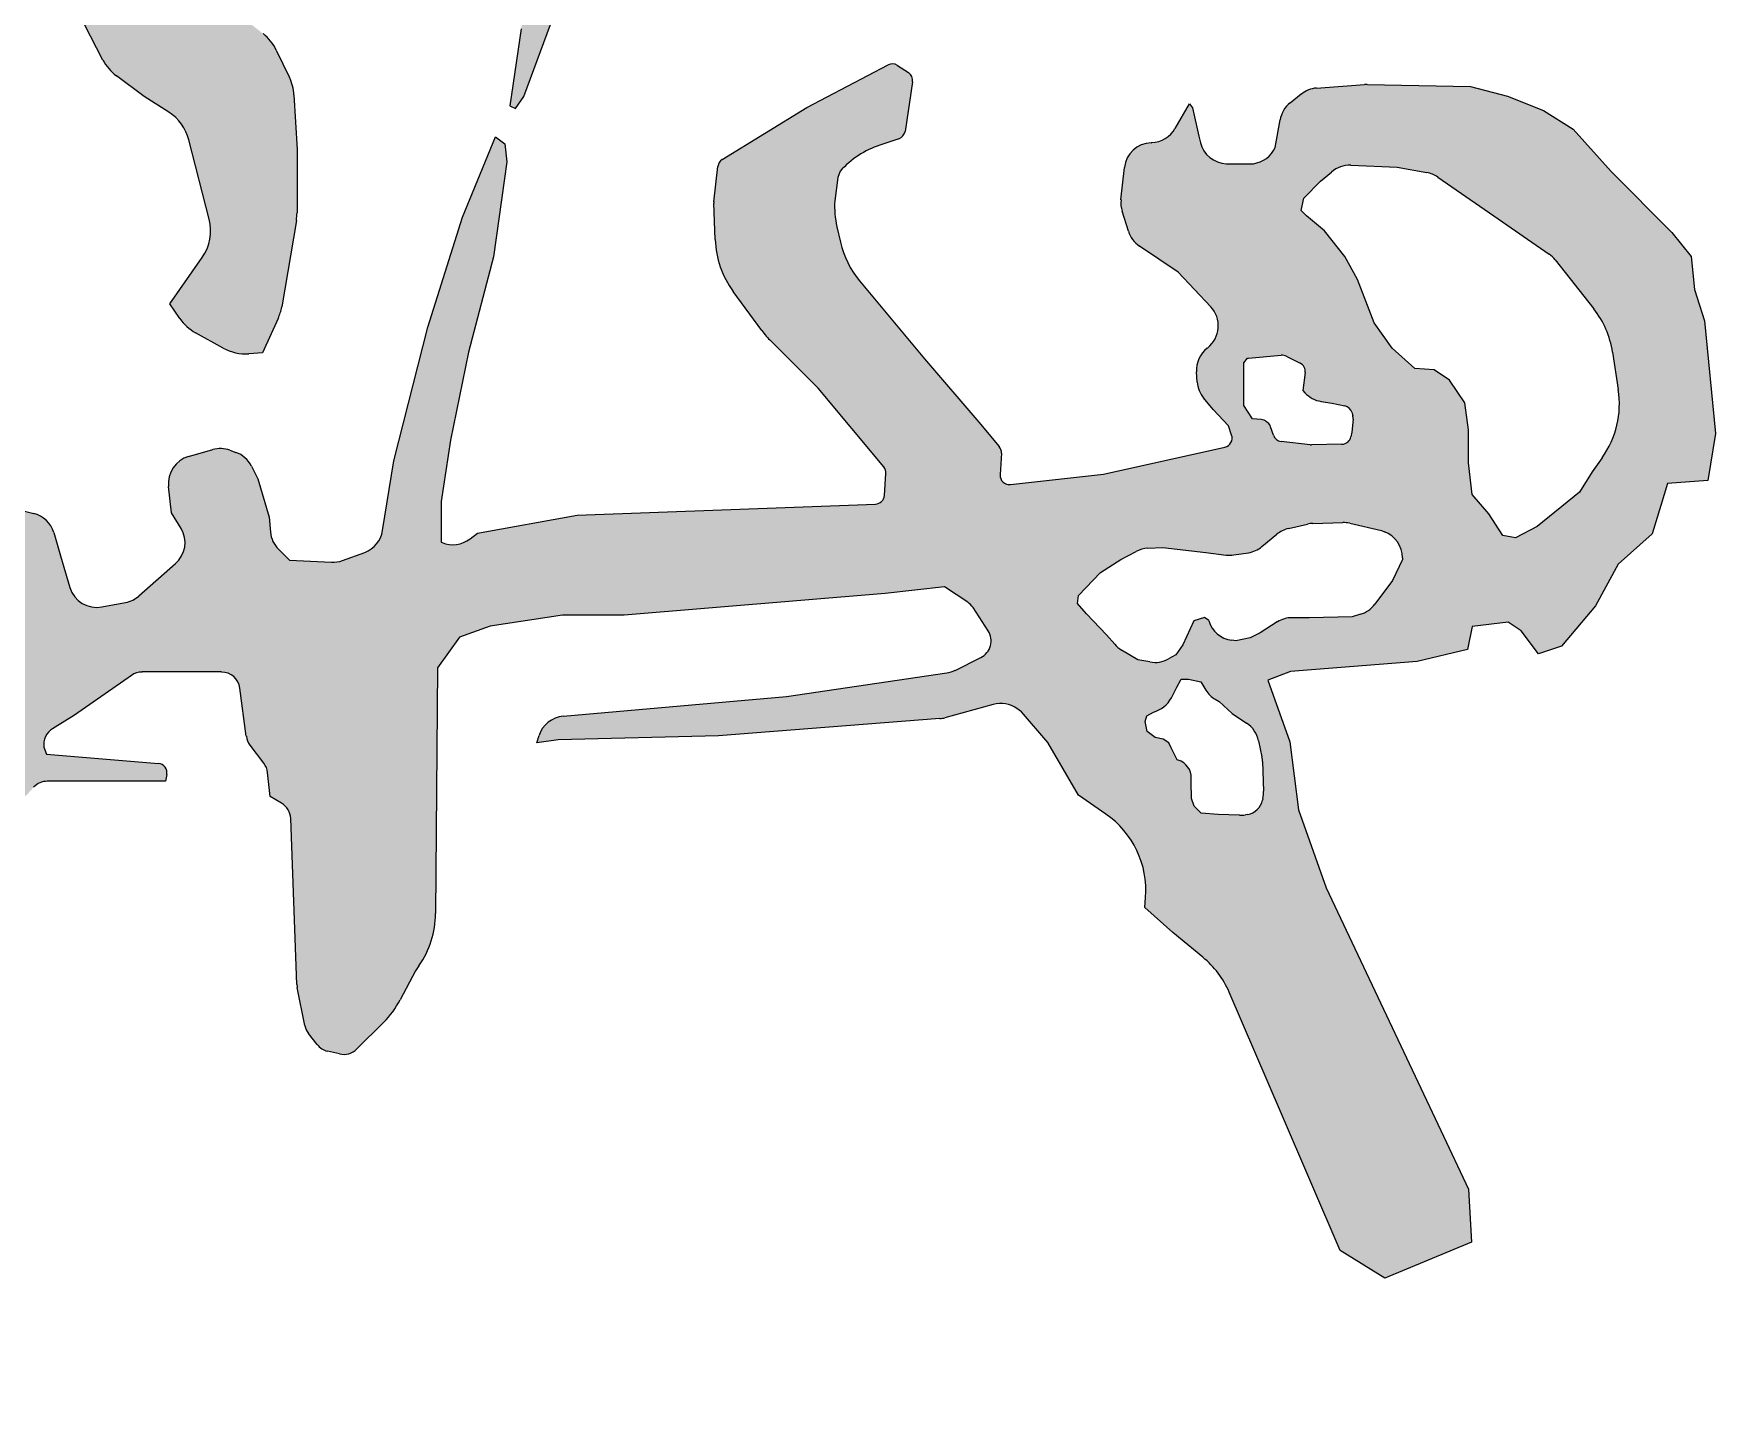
# Model space of a CAD drawing. Extents: x 4150464 to 4450492, y 483482 to 853422.
# Drawn here: x 4446582 to 4447236, y 604617 to 605148 of the extents above; entities that cross this region are included whole.
import ezdxf

# ---------------------------------------------------------------- set-up
doc = ezdxf.new("R2010")
doc.units = 0
doc.header["$LTSCALE"] = 1000
doc.header["$MEASUREMENT"] = 0
doc.layers.add('签名', color=7, linetype='Continuous')

msp = doc.modelspace()

# ---------------------------------------------------------------- hatches: boundary and pattern name
at = {"layer": '签名'}
h = msp.add_hatch(color=4, dxfattribs=at)
h.paths.add_polyline_path([(4446443.7, 605674.4), (4446466.73, 605671.3), (4446479.57, 605666.43), (4446490.2, 605660.68), (4446493.74, 605653.6), (4446494.63, 605645.2), (4446495.07, 605637.67), (4446495.07, 605635.9), (4446499.06, 605639.44), (4446504.82, 605648.29), (4446511.46, 605658.47), (4446508.8, 605669.97), (4446505.7, 605674.62, 0.161293), (4446487.79, 605688.59), (4446480.46, 605691.21), (4446452.12, 605699.62), (4446414.42, 605708.83, -0.055927), (4446406.86, 605711.61), (4446390.72, 605719.67, -0.036786), (4446386.16, 605722.38), (4446377.1, 605728.72, 0.116967), (4446361.61, 605734.86, 0.125161), (4446359.85, 605734.54), (4446350.54, 605730.28, 0.089225), (4446349.49, 605729.55, -0.045924), (4446350, 605729.97), (4446344.38, 605726.11, 0.195275), (4446342.88, 605723.84), (4446342.3, 605720.92, 0.293872), (4446343.73, 605717.28), (4446349.82, 605712.89), (4446356.01, 605710.68), (4446362.66, 605704.04), (4446364.92, 605688.23, 0.040442), (4446364.87, 605687.65, 0.74192), (4446371.49, 605685.64), (4446373.73, 605689), (4446383.47, 605692.1), (4446393.21, 605690.33), (4446400.74, 605685.02), (4446409.22, 605677.75, 0.146226), (4446411.11, 605676.92), (4446427.31, 605674.84)])
h.paths.add_polyline_path([(4446711.73, 605282.85, -0.224051), (4446718.47, 605268.99), (4446718.83, 605237.94, 0.252735), (4446727.16, 605222.94), (4446734.55, 605218.2), (4446741.65, 605218.91, 0.405395), (4446757.87, 605238.13), (4446756.63, 605255.95), (4446770.36, 605259.87), (4446774.29, 605261.83), (4446761.04, 605269.18), (4446758.59, 605278.98), (4446758.99, 605296.79, 0.116113), (4446757.27, 605304.89), (4446748.28, 605323.97, 0.062977), (4446745.85, 605327.8), (4446735.37, 605340.46, 0.230474), (4446720.97, 605346.99), (4446707.57, 605346.63), (4446703.31, 605345.51, 0.141943), (4446694.69, 605340.35), (4446683.08, 605327.88, 0.175293), (4446678.27, 605316.58), (4446678.14, 605314.28), (4446679.61, 605307.9), (4446680.6, 605307.9)])
h.paths.add_polyline_path([(4446683.19, 605124, 0.097987), (4446681.44, 605130.78), (4446676.33, 605141.41, 0.115547), (4446671.17, 605147.83), (4446651.88, 605162.88), (4446629.97, 605173.48), (4446619.52, 605173.67), (4446610.17, 605168.53), (4446601.69, 605151.58), (4446608.98, 605137.57, 0.112428), (4446614.17, 605131.46), (4446625.02, 605123.33), (4446634.54, 605117.27, -0.190711), (4446642.34, 605106.51), (4446650.24, 605075.66, -0.218827), (4446647.54, 605060.82), (4446634.91, 605042.8), (4446638.88, 605037.08, 0.115033), (4446644.96, 605031.57), (4446655.71, 605025.6, 0.14431), (4446665.68, 605023.37), (4446670.97, 605023.73), (4446677.07, 605037.13, 0.064737), (4446678.43, 605041.58), (4446684.14, 605075.2, 0.042109), (4446684.4, 605078.23), (4446684.4, 605102.84)])
h.paths.add_polyline_path([(4446514.55, 604693.98, 0.133698), (4446516.76, 604697.06), (4446520.67, 604707.52), (4446520.25, 604718.97), (4446520.25, 604723.34), (4446516.71, 604725.42), (4446508.79, 604725.83), (4446494.22, 604725.62), (4446487.5, 604726.26, -0.296761), (4446481.33, 604731.17), (4446479.85, 604735.61), (4446476.31, 604735.61), (4446473.02, 604730.53, -0.111035), (4446470.76, 604728.31), (4446466.1, 604725.42), (4446457.9, 604716.35, -0.159662), (4446453.99, 604714.12), (4446448.19, 604712.93), (4446433.61, 604714.18), (4446433.45, 604713.41), (4446433.12, 604706.42), (4446433.78, 604700.43), (4446438.78, 604695.11), (4446446.44, 604687.45), (4446450.77, 604687.78), (4446455.1, 604691.11), (4446458.77, 604689.78), (4446462.43, 604685.12), (4446463.76, 604677.8), (4446462.83, 604659.68, 0.22558), (4446465.2, 604653.95), (4446473.42, 604646.51), (4446477.09, 604647.17), (4446485.42, 604658.16), (4446495.14, 604666.9, 0.121444), (4446497.09, 604669.76), (4446501.72, 604682.27, -0.134274), (4446503.94, 604685.37)])
h = msp.add_hatch(color=4, dxfattribs=at)
h.paths.add_polyline_path([(4446848, 605096.22, -0.231178), (4446849.7, 605098.9), (4446882.54, 605119.09), (4446914.11, 605135.69, -0.274551), (4446917.79, 605135.5), (4446922.03, 605132.68, -0.290357), (4446923.6, 605129.14), (4446920.74, 605109.85, -0.282713), (4446918.3, 605106.95), (4446910.96, 605104.5, 0.12974), (4446895.54, 605094.41), (4446894.62, 605091.96), (4446893.41, 605082.86, 0.07073), (4446894.25, 605072.73), (4446895.59, 605066.83, 0.118418), (4446903.07, 605051.71), (4446928.34, 605021.42), (4446949.47, 604996.78), (4446957.36, 604987.32, -0.191696), (4446958.19, 604984.79), (4446957.66, 604976.42, 0.465128), (4446961.66, 604972.6), (4446997.9, 604976.54), (4447045.03, 604987.09, 0.44834), (4447047.65, 604991.81), (4447046.4, 604995.37), (4447040.47, 605001.73), (4447036.76, 605006.23, -0.157491), (4447034.31, 605012.42), (4447034.05, 605016.38, -0.24693), (4447038.16, 605025.59), (4447038.37, 605025.75, 0.440579), (4447039.55, 605041.7), (4447026.9, 605055.11), (4447011.82, 605065.28, -0.170294), (4447007.53, 605071.03), (4447005.09, 605078.82, -0.102372), (4447004.66, 605083.19), (4447005.98, 605095.75, -0.373734), (4447016.38, 605105.44), (4447016.61, 605105.45, 0.254103), (4447025.52, 605110.71), (4447031.26, 605120.54), (4447032.44, 605119.01), (4447034.91, 605107.93), (4447035.54, 605105.44, 0.331647), (4447045.57, 605097.26), (4447047.26, 605097.19), (4447054.7, 605097.19, 0.263355), (4447063.99, 605102.45), (4447064.64, 605103.54), (4447066.49, 605114.28, -0.184975), (4447070.44, 605120.95), (4447074.76, 605124.37, -0.149598), (4447080.67, 605126.67), (4447099.84, 605128.12), (4447140.54, 605127.27), (4447154.96, 605123.46), (4447168.95, 605117.95), (4447180.4, 605110.75), (4447195.24, 605094.22), (4447218.72, 605070.47), (4447226.35, 605061.15), (4447227.63, 605048.44), (4447231.44, 605036.15), (4447235.69, 604992.42), (4447232.72, 604974.2), (4447217.03, 604972.93), (4447214.49, 604964.45), (4447211.1, 604953.44), (4447197.95, 604941.57), (4447189.05, 604925.47), (4447175.9, 604909.8), (4447167, 604906.83), (4447160.22, 604915.73), (4447155.13, 604919.12), (4447141.13, 604917.42), (4447139.31, 604908.4), (4447119.8, 604903.74), (4447070.61, 604899.93), (4447061.71, 604896.54), (4447070.3, 604872.51), (4447073.69, 604846.07), (4447084.47, 604815.81), (4447128.95, 604721.5), (4447139.8, 604698.73), (4447140.88, 604678.13), (4447107.25, 604664.04), (4447089.89, 604674.88), (4447067.11, 604728), (4447046.7, 604775.27, 0.119239), (4447036.49, 604788.84), (4447024.8, 604798.47), (4447013.95, 604808.22), (4447014.24, 604812, 0.267055), (4446998.75, 604844.51), (4446988.15, 604851.83), (4446976.21, 604872.29), (4446965.97, 604884.23), (4446964.19, 604885.5, 0.225942), (4446955.02, 604887.12), (4446936.25, 604881.95, -0.047725), (4446934.21, 604881.59), (4446848.2, 604874.85), (4446785.87, 604873.39), (4446777.55, 604872.13), (4446778.45, 604874.97, -0.302854), (4446787.82, 604882.5), (4446874.66, 604890.2), (4446936.94, 604899.33, 0.079622), (4446940.21, 604900.35), (4446950.19, 604905.34, 0.447831), (4446953.02, 604915.74), (4446947.15, 604924.76, 0.101957), (4446945.1, 604926.84), (4446936.1, 604932.83), (4446913.06, 604930.27), (4446811.51, 604921.75), (4446787.62, 604921.75), (4446759.46, 604917.48), (4446747.51, 604913.22), (4446738.98, 604901.28), (4446738.21, 604805.83, -0.1506), (4446731.78, 604785.55), (4446730.44, 604783.61), (4446724.46, 604772.26, -0.07539), (4446718.04, 604763.54), (4446707.67, 604753.19, -0.258442), (4446700.94, 604751.26), (4446696.25, 604752.34, -0.172364), (4446692.17, 604754.94), (4446688.82, 604759.24, -0.116492), (4446687.44, 604762.26), (4446684.36, 604777.64), (4446681.95, 604842.73, 0.257654), (4446678.35, 604848.71), (4446673.92, 604851.28), (4446672.94, 604860.62, 0.137932), (4446671.49, 604864.25), (4446666.12, 604871.27, -0.130882), (4446664.69, 604874.71), (4446662.19, 604893.44, 0.375873), (4446655.03, 604899.71), (4446624.14, 604899.71, 0.153785), (4446620, 604898.4), (4446597.93, 604882.97), (4446589.38, 604877.68, 0.298099), (4446586.03, 604870.51), (4446587.03, 604867.75), (4446630.52, 604864.14, -0.449386), (4446633.76, 604859.81), (4446633.23, 604857.25), (4446587.34, 604857.25, 0.210128), (4446582.02, 604854.91), (4446577.58, 604850.08), (4446575.67, 604849.24, -0.340919), (4446562.83, 604852.45), (4446561.01, 604854.75, 0.210758), (4446555.86, 604857.48), (4446546.83, 604858.13, -0.201903), (4446539.33, 604861.93), (4446533.01, 604869.4, -0.259318), (4446530.96, 604879.73), (4446531.94, 604882.76, -0.264412), (4446545.11, 604894.82), (4446556.04, 604897.32), (4446556.91, 604899.27, 0.42547), (4446554.95, 604904.09), (4446550.62, 604905.82, 0.080244), (4446542.83, 604906.91), (4446525.52, 604906.28), (4446424.78, 604905.12), (4446345.8, 604898.54), (4446310.25, 604896.28, 0.145884), (4446306.37, 604894.86), (4446255.29, 604856.6), (4446213.41, 604828.5), (4446161.95, 604789.64), (4446094.33, 604743.6), (4446073.61, 604727.61, 0.151784), (4446069.91, 604722.35), (4446068, 604716.42), (4446068, 604711.58, 0.121298), (4446069.24, 604706.55), (4446072.34, 604702.98), (4446078.45, 604701.41), (4446084.88, 604701.55, 0.108689), (4446099.96, 604705.23), (4446110.13, 604710.22), (4446184.33, 604744.27), (4446273.74, 604785.19), (4446349.79, 604816.08), (4446381.54, 604822.76), (4446429.17, 604825.27), (4446440.66, 604824.66, -0.148728), (4446448.57, 604821.8), (4446455.69, 604816.46, -0.11645), (4446459.95, 604811.36), (4446465.1, 604801.05), (4446448.94, 604798.57, 0.187953), (4446439.86, 604793.32), (4446421.85, 604770.83, 0.102525), (4446419.19, 604765.6), (4446414.97, 604750.12), (4446395.82, 604750.12, 0.144191), (4446387.99, 604747.81), (4446299.65, 604690.83), (4446216, 604641.67, 0.063491), (4446213.11, 604639.43), (4446197.69, 604624.02, -0.080592), (4446193.93, 604621.32), (4446189.11, 604618.91, -0.178905), (4446179.15, 604617.82), (4446175.41, 604623.89), (4446171.38, 604635.82, -0.27945), (4446174.42, 604650.49), (4446179.32, 604655.77), (4446202.34, 604662.67, 0.073381), (4446206.16, 604664.46), (4446318.03, 604738.43), (4446357.37, 604765.7, 0.06755), (4446360.23, 604768.32), (4446366.17, 604775.45), (4446366.52, 604777.43, 0.305341), (4446355.16, 604783.01), (4446350.62, 604782.68), (4446275.41, 604749.28), (4446143.2, 604692.41), (4446104.99, 604677.9, -0.052637), (4446097.65, 604675.97), (4446075.35, 604672.54, -0.090596), (4446062.38, 604672.91), (4446047.31, 604676.1, -0.085038), (4446035.97, 604680.61), (4446029.68, 604684.46, -0.181064), (4446024.99, 604690.44), (4446022.18, 604699.33, -0.147202), (4446022.1, 604705.57), (4446025.55, 604717.66, -0.109427), (4446027.79, 604721.78), (4446047.26, 604744.23, -0.048018), (4446048.76, 604745.66), (4446109.78, 604793.45), (4446162.42, 604829.35), (4446178.77, 604842.28, 0.298156), (4446181.27, 604849.79), (4446178.3, 604861.08), (4446172.45, 604867.76), (4446152.39, 604869.43), (4445928.23, 604841.92), (4445804.37, 604828.54), (4445532.37, 604806.37, -0.291644), (4445525.5, 604810), (4445506.89, 604842.74), (4445506.89, 604845.42, -0.383842), (4445513.35, 604852.6), (4445554.52, 604856.93), (4445871.22, 604871.12), (4446088.69, 604894.58), (4446166.41, 604900.42), (4446169.51, 604908.81), (4446167.17, 604940.43), (4446153.43, 604981.56), (4446140.82, 604997.32), (4446123.09, 605020.63, -0.101619), (4446119.94, 605027.18), (4446117.61, 605036.52, -0.109256), (4446117.39, 605044.31), (4446119.81, 605056.9, -0.280752), (4446132.45, 605070.81), (4446135.3, 605071.65, -0.126758), (4446144.31, 605071.95), (4446153.1, 605070, -0.15474), (4446162.54, 605064.52), (4446177.72, 605047.84, -0.081557), (4446180.91, 605042.93), (4446185.71, 605031.96, -0.093443), (4446187.21, 605025.44), (4446188.13, 605002.57), (4446195.49, 604959.5), (4446206.27, 604916.39, 0.390931), (4446214.47, 604911.01), (4446247, 604916.43), (4446273.13, 604929.97, 0.171134), (4446276.42, 604933.47), (4446286.95, 604957.4), (4446318.49, 605005.73), (4446333.5, 605035.71, 0.116513), (4446334.26, 605038.95), (4446334.26, 605060.89, 0.107138), (4446333.62, 605063.88), (4446330.69, 605070.31, 0.523435), (4446319.01, 605072.42), (4446307.11, 605060.53, -0.18265), (4446302.45, 605058.43), (4446288.29, 605057.55, -0.340063), (4446280.99, 605062.47), (4446278.96, 605068.55, 0.294066), (4446272.87, 605073.44), (4446267.29, 605074.03, 0.133568), (4446248.57, 605071), (4446245.95, 605069.81), (4446229.95, 605060.92, 0.220074), (4446226.37, 605056.03), (4446223.05, 605039.44, -0.080659), (4446222.24, 605037.27), (4446210.21, 605016.23), (4446207.32, 605018.53, -0.201849), (4446204.65, 605023.46), (4446200.93, 605060.62, -0.240558), (4446202.12, 605063.68), (4446218.45, 605078.18, 0.21433), (4446219.67, 605080.88), (4446219.67, 605085.47, 0.280337), (4446217.72, 605088.68), (4446160.79, 605118.13), (4446120.66, 605142.58, 0.156534), (4446114.22, 605144.14), (4446097.73, 605142.92, -0.46076), (4446090, 605150.71), (4446091.85, 605173.14, -0.064651), (4446095.75, 605191.32), (4446107.39, 605235.91), (4446123.95, 605299.54), (4446143.46, 605376.23), (4446147.27, 605396.07), (4446125.11, 605393.85, -0.064936), (4446106.43, 605394.41), (4446088.94, 605397.23, -0.080775), (4446077.94, 605400.89), (4446069.92, 605405.09, -0.135752), (4446055.85, 605418.24), (4446055.45, 605418.91, -0.154043), (4446050.21, 605440.01), (4446050.43, 605443.43, -0.136703), (4446051.7, 605447.09), (4446060.01, 605459.1), (4446061.98, 605459.6, -0.279334), (4446069.14, 605457.42), (4446084.41, 605440.4), (4446106.11, 605429.91), (4446127.41, 605425.65, 0.141167), (4446147.33, 605427.31), (4446151.48, 605430.29), (4446156.41, 605437.4, 0.122029), (4446157.17, 605440.79), (4446156.03, 605493.07, 0.13949), (4446150.21, 605511.96), (4446142.53, 605523.78), (4446136.8, 605529.86, 0.109197), (4446123.92, 605538.64), (4446113.83, 605542.67, -0.674227), (4446120.28, 605576.63), (4446131.74, 605576.1, -0.092395), (4446147.9, 605570.84), (4446159.98, 605564, -0.067551), (4446167.71, 605558.12), (4446184.54, 605541.3), (4446185.32, 605540.24, -0.157847), (4446192.32, 605519.12), (4446192.91, 605434.34, 0.507739), (4446197.64, 605430.93), (4446227.24, 605440.59), (4446294.43, 605458.08), (4446300.4, 605460.32, 0.285141), (4446323.61, 605490.52), (4446324.09, 605495.25), (4446313.26, 605516.88), (4446312.98, 605521.72, -0.404917), (4446322.81, 605533.15), (4446330.91, 605533.89, -0.059906), (4446333.49, 605533.81), (4446345.34, 605532.04, -0.217925), (4446352.9, 605527.11), (4446359.57, 605516.56, -0.127757), (4446361.23, 605511.37), (4446361.97, 605497.96), (4446362.4, 605494.74, 0.45192), (4446375.93, 605485.71), (4446396.53, 605491.2, 0.061267), (4446404.71, 605494.5), (4446419.46, 605502.65, -0.126968), (4446436.94, 605507.17), (4446492.84, 605507.17, 0.329734), (4446496.3, 605509.72), (4446503.22, 605532.34), (4446511.72, 605508.81, 0.229531), (4446513.98, 605506.61), (4446517.65, 605505.39, -0.382276), (4446520.04, 605501.21), (4446516.84, 605486.28, -0.203047), (4446515.22, 605483.97), (4446505.32, 605477.79), (4446486.42, 605467.3), (4446459.82, 605458.21), (4446422.72, 605451.21), (4446404.52, 605451.21), (4446389.03, 605451.77, 0.112418), (4446381.16, 605450.27), (4446376.14, 605448.07, 0.326044), (4446373.99, 605444.4), (4446377.19, 605413.19), (4446375.09, 605399.9), (4446370.16, 605391.84, 0.328096), (4446370.89, 605383.32), (4446377.19, 605376.12), (4446393.23, 605317.97, 0.053255), (4446393.79, 605316.54), (4446419.19, 605268), (4446439.34, 605235.56), (4446456.48, 605208.8, 0.098742), (4446458.44, 605206.76), (4446483.01, 605189.69), (4446521.42, 605154.79, 0.218816), (4446527.17, 605152.97), (4446529.94, 605153.32, -0.291918), (4446536.95, 605149.98), (4446538.86, 605146.93, -0.158896), (4446539.94, 605142.59), (4446538.99, 605129.27), (4446547.95, 605132.63), (4446530.03, 605113.61), (4446529.28, 605109.09, -0.240188), (4446519.53, 605095.9), (4446512.78, 605095.02), (4446480.07, 605095.02), (4446432.18, 605091.1), (4446404.7, 605090.32), (4446393.71, 605087.18), (4446391.33, 605067.38), (4446377.2, 605041.49), (4446359.14, 605019.53), (4446353.65, 605009.33), (4446344.43, 604988.92, -0.059303), (4446340.01, 604981.62), (4446324.97, 604962.29, 0.096023), (4446318.75, 604950.04), (4446315.96, 604940.29), (4446319.89, 604934.8), (4446330.88, 604932.45), (4446402.9, 604942.75), (4446436.4, 604945.7, 0.368288), (4446446.25, 604955.72), (4446446.37, 604957.31, -0.287337), (4446453.15, 604966.6), (4446456.75, 604968.04, -0.1299), (4446462.25, 604968.71), (4446494.77, 604964.24), (4446526.47, 604963.36), (4446572.69, 604963.36, -0.061275), (4446575.32, 604963.04), (4446582.1, 604961.35, -0.265952), (4446589.87, 604953.89), (4446592.52, 604944.88), (4446596.15, 604932.56, 0.385739), (4446608.57, 604924.98), (4446617.78, 604926.73, 0.134429), (4446622.92, 604929.25), (4446637.19, 604941.83, 0.361907), (4446639.32, 604955.53), (4446635.67, 604961.6), (4446634.47, 604971.78, -0.367837), (4446642.26, 604983.47), (4446651.67, 604986.16, -0.157947), (4446658.34, 604985.92), (4446660.67, 604985.08, -0.191883), (4446666.66, 604979.74), (4446669.13, 604974.8), (4446673.54, 604959.84), (4446674.06, 604954.07, 0.175535), (4446677.19, 604947.39), (4446681.46, 604943.12), (4446697.76, 604942.35, 0.100406), (4446702.02, 604943), (4446710.72, 604946.21, 0.271742), (4446717.68, 604954.68), (4446721.97, 604981.84), (4446735.18, 605033.76), (4446748.67, 605076.48), (4446761.6, 605107.67), (4446765.12, 605105.03), (4446766, 605097.99), (4446760.72, 605061.04), (4446751.03, 605024.08), (4446743.99, 604989.76), (4446740.46, 604966), (4446740.46, 604950.17, 0.280775), (4446751.67, 604951.44), (4446754.55, 604953.68), (4446793.3, 604960.72), (4446909.23, 604964.98, 0.384258), (4446912.7, 604968.35), (4446913.27, 604976.86, 0.192772), (4446912.44, 604979.41), (4446886.95, 605009.98), (4446868.65, 605028.26, -0.038185), (4446865.06, 605032.44), (4446853.91, 605047.63, -0.150784), (4446846.93, 605067.75), (4446846.44, 605082.13)])
h.paths.add_polyline_path([(4446327.22, 605430.4), (4446329.78, 605418.64), (4446327.89, 605373.24), (4446314.8, 605297.38), (4446296.47, 605228.06), (4446271.6, 605157.44), (4446249.35, 605123.43), (4446219.25, 605139.13), (4446187.83, 605153.51), (4446134.19, 605176.82, -0.411776), (4446130.42, 605186.26), (4446145.95, 605222.83), (4446160.34, 605267.3), (4446177.36, 605332.7), (4446185.21, 605370.62), (4446194.38, 605392.86), (4446203.94, 605396.15), (4446237.7, 605402.8), (4446269.42, 605416.09), (4446297.55, 605425.29), (4446320.57, 605431.42)], flags=16)
h.paths.add_polyline_path([(4446362.11, 605346.95), (4446365.27, 605346.05), (4446371.59, 605334.78), (4446376.55, 605308.17), (4446396.41, 605262.62), (4446424.16, 605203.8, 0.039662), (4446425.58, 605201.32), (4446444.17, 605174.09), (4446461.32, 605143.43), (4446469.9, 605128.55), (4446466.74, 605125.39), (4446438.31, 605124.04), (4446403.7, 605120.34), (4446337.04, 605125.74, 0.081589), (4446334.71, 605125.55), (4446313.25, 605120.19, 0.183834), (4446309.04, 605117.26), (4446306.46, 605113.48, -0.12786), (4446299.62, 605107.51), (4446290.28, 605102.84), (4446281.25, 605106), (4446280.07, 605113.66), (4446280.99, 605124.66), (4446292.92, 605150.34), (4446310.36, 605183.36), (4446326.88, 605220.96), (4446342.49, 605261.31), (4446353.5, 605306.25), (4446356.26, 605342.94), (4446358.05, 605346.5)], flags=16)
h.paths.add_polyline_path([(4447075.67, 605083.94), (4447082.26, 605090.42), (4447086.43, 605094.03, -0.191823), (4447094.01, 605096.67), (4447111.99, 605095.87), (4447123.56, 605093.8, -0.10674), (4447127.79, 605092.07), (4447149.64, 605077.06), (4447171.1, 605062.14, -0.07439), (4447173.43, 605059.94), (4447188.42, 605040.89, -0.129106), (4447195.72, 605024.06), (4447197.97, 605009.46, -0.195793), (4447191.66, 604982.96), (4447187.79, 604977.55), (4447182.84, 604969.63), (4447166.49, 604956.26), (4447158.06, 604951.81), (4447153.11, 604952.8), (4447147.66, 604961.21), (4447141.22, 604968.64), (4447139.73, 604981.02), (4447139.73, 604993.89), (4447138.25, 605004.28), (4447132.3, 605013.19), (4447126.36, 605017.15), (4447118.92, 605017.65), (4447110.01, 605025.57), (4447103.07, 605035.47), (4447096.63, 605052.3), (4447091.68, 605061.21), (4447083.75, 605071.12), (4447076.81, 605077.06), (4447074.75, 605079.03)], flags=16)
h.paths.add_polyline_path([(4447052.36, 605019.83), (4447053.89, 605021.67), (4447054.2, 605021.67), (4447067.99, 605022.89), (4447074.28, 605019.75, -0.319194), (4447076.24, 605016.06), (4447075.35, 605009.11), (4447076.14, 605008.24, 0.170609), (4447082.48, 605004.86), (4447086.69, 605004.21), (4447091.67, 605003.13, -0.270894), (4447094.36, 605000.66), (4447094.96, 604998.7), (4447094.35, 604992.88), (4447094, 604991.13, -0.35173), (4447090.53, 604988.23), (4447078.41, 604987.98), (4447066.92, 604989.34, -0.28734), (4447063.93, 604991.74), (4447062.79, 604995.02, 0.155831), (4447061.48, 604996.78, 0.184917), (4447059.13, 604997.86), (4447055.73, 604998.09), (4447052.36, 605003.29), (4447052.36, 605012.18)], flags=16)
h.paths.add_polyline_path([(4446988.18, 604929.38), (4446996.75, 604938.34), (4447004.54, 604943.4), (4447010.61, 604946.57, -0.109091), (4447015.12, 604947.8), (4447020.91, 604948.07), (4447037.67, 604946.13), (4447045.52, 604945.14, 0.069308), (4447048.51, 604945.19), (4447054.18, 604946.06, 0.13629), (4447059.46, 604948.44), (4447065.22, 604953.23, -0.117467), (4447069.71, 604955.46), (4447077.14, 604957.17, -0.049761), (4447079.27, 604957.45), (4447090.85, 604957.77, -0.063156), (4447093.56, 604957.5), (4447105.86, 604954.69), (4447107.06, 604954.23, -0.311276), (4447114.04, 604944.11), (4447114.04, 604943.4), (4447110.15, 604935.22), (4447103.35, 604926.07, -0.162986), (4447097.7, 604922.13), (4447094.56, 604921.21), (4447077.8, 604920.82), (4447071.17, 604920.82, 0.140475), (4447065.43, 604919.17), (4447058.71, 604914.98), (4447054.81, 604913.03), (4447049.36, 604911.86), (4447047.69, 604912.07, -0.312011), (4447038.86, 604919.66), (4447037.07, 604920.94), (4447032.99, 604919.65), (4447028.7, 604910.3), (4447025.98, 604906.41), (4447023.14, 604904.82, -0.174687), (4447015.9, 604903.6), (4447011.17, 604904.46), (4447004.91, 604908.21, -0.082204), (4447002.22, 604910.5), (4446999.09, 604914.2), (4446991.29, 604922.37), (4446987.79, 604926.27)], flags=16)
h.paths.add_polyline_path([(4447014.65, 604882.72), (4447017.28, 604884.14, 0.21493), (4447024.24, 604889.7), (4447026.36, 604893.83), (4447028.05, 604896.87), (4447030.93, 604896.87), (4447035.66, 604895.86), (4447037.64, 604892.69, 0.120194), (4447041.32, 604889.11), (4447042.76, 604888.25), (4447047.83, 604883.52), (4447053.49, 604879.81, -0.198061), (4447058.15, 604872.98), (4447059.66, 604865.79), (4447060.12, 604853.34, -0.06461), (4447059.86, 604850.57), (4447059.71, 604849.88, -0.302829), (4447053.9, 604844.35), (4447053, 604844.2, -0.052243), (4447050.75, 604844.04), (4447042.42, 604844.34), (4447035.83, 604844.84), (4447033.12, 604847.55), (4447032.11, 604850.59), (4447031.93, 604857.72, 0.37754), (4447026.54, 604865.6), (4447024.16, 604870.18), (4447023.32, 604872.21), (4447021.12, 604873.56), (4447017.91, 604874.23), (4447014.87, 604876.6), (4447014.02, 604880.48)], flags=16)
msp.add_hatch(color=4, dxfattribs=at).paths.add_polyline_path([(4446925.69, 605546.22), (4446859.24, 605412.26), (4446811.81, 605292.94), (4446786.73, 605212.82), (4446771.49, 605149.71), (4446767.13, 605119.79), (4446769.31, 605118.7), (4446772.55, 605123.45), (4446806.76, 605215.94), (4446848.69, 605321.45), (4446891.42, 605414.13), (4446938.79, 605510.34), (4446948.1, 605515.77), (4446951.99, 605505.68), (4446948.88, 605452.92), (4446948.88, 605411.8), (4446954.32, 605374.56), (4446979.94, 605328.79), (4447004.79, 605294.65), (4447024.98, 605265.94), (4447031.19, 605248.87), (4447029.63, 605231.8), (4447020.32, 605202.32), (4447012.85, 605193.89), (4446997.61, 605188.99), (4446987.81, 605177.02), (4446989.44, 605169.95), (4447007.44, 605162.8), (4447020.51, 605161.71), (4447036.3, 605176.4), (4447055.9, 605201.43), (4447065.7, 605235.16), (4447062.44, 605266.72), (4447051, 605293.37), (4447027.04, 605326.56), (4447004.72, 605358.12), (4446988.88, 605408.39), (4446989.97, 605451.91), (4446991.03, 605523.37), (4446988.85, 605563.08), (4446979.6, 605574.51), (4446961.08, 605581.04), (4446941.48, 605576.68)])

# ---------------------------------------------------------------- linework, layer by layer
at = {"layer": '签名', "color": 4}
for p, q in [((4446772.55, 605123.45, -1805.82), (4446806.76, 605215.94, -1805.82)), ((4446608.98, 605137.57, -1805.82), (4446601.69, 605151.58, -1805.82)), ((4446771.49, 605149.71, -1805.82), (4446767.13, 605119.79, -1805.82)), ((4446676.33, 605141.41, -1805.82), (4446681.44, 605130.78, -1805.82)), ((4446625.02, 605123.33, -1805.82), (4446614.17, 605131.46, -1805.82)), ((4446882.54, 605119.09, -1805.82), (4446914.11, 605135.69, -1805.82)), ((4446917.79, 605135.5, -1805.82), (4446922.03, 605132.68, -1805.82)), ((4446923.6, 605129.14, -1805.82), (4446920.74, 605109.85, -1805.82)), ((4447080.67, 605126.67, -1805.82), (4447099.32, 605128.08, -1805.82)), ((4447100.36, 605128.11, -1805.82), (4447140.54, 605127.27, -1805.82)), ((4447140.54, 605127.27, -1805.82), (4447154.96, 605123.46, -1805.82)), ((4446634.54, 605117.27, -1805.82), (4446625.02, 605123.33, -1805.82)), ((4446683.19, 605124, -1805.82), (4446684.4, 605102.84, -1805.82)), ((4446767.13, 605119.79, -1805.82), (4446769.31, 605118.7, -1805.82)), ((4446769.31, 605118.7, -1805.82), (4446772.55, 605123.45, -1805.82)), ((4446849.7, 605098.9, -1805.82), (4446882.54, 605119.09, -1805.82)), ((4447025.66, 605110.93, -1805.82), (4447031.26, 605120.54, -1805.82)), ((4447031.26, 605120.54, -1805.82), (4447032.44, 605119.01, -1805.82)), ((4447032.44, 605119.01, -1805.82), (4447034.91, 605107.93, -1805.82)), ((4447070.44, 605120.95, -1805.82), (4447074.76, 605124.37, -1805.82)), ((4447154.96, 605123.46, -1805.82), (4447168.95, 605117.95, -1805.82)), ((4447064.64, 605103.54, -1805.82), (4447066.49, 605114.28, -1805.82)), ((4447168.95, 605117.95, -1805.82), (4447180.4, 605110.75, -1805.82)), ((4446650.24, 605075.66, -1805.82), (4446642.34, 605106.51, -1805.82)), ((4446748.67, 605076.48, -1805.82), (4446761.6, 605107.67, -1805.82)), ((4446761.6, 605107.67, -1805.82), (4446765.12, 605105.03, -1805.82)), ((4446918.3, 605106.95, -1805.82), (4446910.96, 605104.5, -1805.82)), ((4447016.38, 605105.44, -1805.82), (4447016.61, 605105.45, -1805.82)), ((4447034.91, 605107.93, -1805.82), (4447035.54, 605105.44, -1805.82)), ((4447180.4, 605110.75, -1805.82), (4447195.24, 605094.22, -1805.82)), ((4446684.4, 605102.84, -1805.82), (4446684.4, 605078.23, -1805.82)), ((4446765.12, 605105.03, -1805.82), (4446766, 605097.99, -1805.82)), ((4447063.99, 605102.45, -1805.82), (4447064.64, 605103.54, -1805.82)), ((4446766, 605097.99, -1805.82), (4446760.72, 605061.04, -1805.82)), ((4446846.47, 605082.39, -1805.82), (4446848, 605096.22, -1805.82)), ((4446895.54, 605094.41, -1805.82), (4446894.62, 605091.96, -1805.82)), ((4447004.66, 605083.19, -1805.82), (4447005.98, 605095.75, -1805.82)), ((4447045.57, 605097.26, -1805.82), (4447047.26, 605097.19, -1805.82)), ((4447047.26, 605097.19, -1805.82), (4447054.7, 605097.19, -1805.82)), ((4447082.26, 605090.42, -1805.82), (4447086.43, 605094.03, -1805.82)), ((4447094.01, 605096.67, -1805.82), (4447111.99, 605095.87, -1805.82)), ((4447111.99, 605095.87, -1805.82), (4447123.56, 605093.8, -1805.82)), ((4447127.79, 605092.07, -1805.82), (4447149.64, 605077.06, -1805.82)), ((4447195.24, 605094.22, -1805.82), (4447218.72, 605070.47, -1805.82)), ((4446894.62, 605091.96, -1805.82), (4446893.41, 605082.86, -1805.82)), ((4447075.67, 605083.94, -1805.82), (4447082.26, 605090.42, -1805.82)), ((4446846.93, 605067.75, -1805.82), (4446846.45, 605081.87, -1805.82)), ((4447074.75, 605079.03, -1805.82), (4447075.67, 605083.94, -1805.82)), ((4447076.81, 605077.06, -1805.82), (4447074.75, 605079.03, -1805.82)), ((4446684.14, 605075.2, -1805.82), (4446678.43, 605041.58, -1805.82)), ((4446735.18, 605033.76, -1805.82), (4446748.67, 605076.48, -1805.82)), ((4446748.67, 605076.48, -1805.82), (4446748.67, 605076.48, -1805.82)), ((4446894.25, 605072.73, -1805.82), (4446895.59, 605066.83, -1805.82)), ((4447007.53, 605071.03, -1805.82), (4447005.09, 605078.82, -1805.82)), ((4447083.75, 605071.12, -1805.82), (4447076.81, 605077.06, -1805.82)), ((4447149.64, 605077.06, -1805.82), (4447171.1, 605062.14, -1805.82)), ((4447091.68, 605061.21, -1805.82), (4447083.75, 605071.12, -1805.82)), ((4447218.72, 605070.47, -1805.82), (4447226.35, 605061.15, -1805.82)), ((4446634.91, 605042.8, -1805.82), (4446647.54, 605060.82, -1805.82)), ((4446760.72, 605061.04, -1805.82), (4446751.03, 605024.08, -1805.82)), ((4447026.9, 605055.11, -1805.82), (4447011.82, 605065.28, -1805.82)), ((4447096.63, 605052.3, -1805.82), (4447091.68, 605061.21, -1805.82)), ((4447173.43, 605059.94, -1805.82), (4447188.42, 605040.89, -1805.82)), ((4447226.35, 605061.15, -1805.82), (4447227.63, 605048.44, -1805.82)), ((4447039.55, 605041.7, -1805.82), (4447026.9, 605055.11, -1805.82)), ((4446865.06, 605032.44, -1805.82), (4446853.91, 605047.63, -1805.82)), ((4446903.07, 605051.71, -1805.82), (4446928.34, 605021.42, -1805.82)), ((4447103.07, 605035.47, -1805.82), (4447096.63, 605052.3, -1805.82)), ((4447227.63, 605048.44, -1805.82), (4447231.44, 605036.15, -1805.82)), ((4446638.88, 605037.08, -1805.82), (4446634.91, 605042.8, -1805.82)), ((4446677.07, 605037.13, -1805.82), (4446670.97, 605023.73, -1805.82)), ((4446721.97, 604981.84, -1805.82), (4446735.18, 605033.76, -1805.82)), ((4447110.01, 605025.57, -1805.82), (4447103.07, 605035.47, -1805.82)), ((4447231.44, 605036.15, -1805.82), (4447235.69, 604992.42, -1805.82)), ((4446655.71, 605025.6, -1805.82), (4446644.96, 605031.57, -1805.82)), ((4446886.95, 605009.98, -1805.82), (4446868.65, 605028.26, -1805.82)), ((4446670.97, 605023.73, -1805.82), (4446665.68, 605023.37, -1805.82)), ((4446751.03, 605024.08, -1805.82), (4446743.99, 604989.76, -1805.82)), ((4446928.34, 605021.42, -1805.82), (4446949.47, 604996.78, -1805.82)), ((4447038.16, 605025.59, -1805.82), (4447038.37, 605025.75, -1805.82)), ((4447052.36, 605019.83, -1805.82), (4447053.89, 605021.67, -1805.82)), ((4447053.89, 605021.67, -1805.82), (4447054.2, 605021.67, -1805.82)), ((4447054.2, 605021.67, -1805.82), (4447066.97, 605022.8, -1805.82)), ((4447068.91, 605022.44, -1805.82), (4447074.28, 605019.75, -1805.82)), ((4447118.92, 605017.65, -1805.82), (4447110.01, 605025.57, -1805.82)), ((4447195.72, 605024.06, -1805.82), (4447197.97, 605009.46, -1805.82)), ((4447034.31, 605012.42, -1805.82), (4447034.05, 605016.38, -1805.82)), ((4447052.36, 605012.18, -1805.82), (4447052.36, 605019.83, -1805.82)), ((4447076.24, 605016.06, -1805.82), (4447075.35, 605009.11, -1805.82)), ((4447126.36, 605017.15, -1805.82), (4447118.92, 605017.65, -1805.82)), ((4447132.3, 605013.19, -1805.82), (4447126.36, 605017.15, -1805.82)), ((4446912.44, 604979.41, -1805.82), (4446886.95, 605009.98, -1805.82)), ((4447052.36, 605003.29, -1805.82), (4447052.36, 605012.18, -1805.82)), ((4447075.35, 605009.11, -1805.82), (4447076.14, 605008.24, -1805.82)), ((4447138.25, 605004.28, -1805.82), (4447132.3, 605013.19, -1805.82)), ((4447040.47, 605001.73, -1805.82), (4447036.76, 605006.23, -1805.82)), ((4447046.4, 604995.37, -1805.82), (4447040.47, 605001.73, -1805.82)), ((4447055.73, 604998.09, -1805.82), (4447052.36, 605003.29, -1805.82)), ((4447082.48, 605004.86, -1805.82), (4447086.69, 605004.21, -1805.82)), ((4447086.69, 605004.21, -1805.82), (4447091.67, 605003.13, -1805.82)), ((4447094.36, 605000.66, -1805.82), (4447094.74, 604999.41, -1805.82)), ((4447139.73, 604993.89, -1805.82), (4447138.25, 605004.28, -1805.82)), ((4446949.47, 604996.78, -1805.82), (4446957.36, 604987.32, -1805.82)), ((4447047.65, 604991.81, -1805.82), (4447046.4, 604995.37, -1805.82)), ((4447059.13, 604997.86, -1805.82), (4447055.73, 604998.09, -1805.82)), ((4447061.73, 604996.58, -1805.82), (4447061.24, 604997, -1805.82)), ((4447063.93, 604991.74, -1805.82), (4447062.79, 604995.02, -1805.82)), ((4447094.88, 604997.97, -1805.82), (4447094.35, 604992.88, -1805.82)), ((4446743.99, 604989.76, -1805.82), (4446740.46, 604966, -1805.82)), ((4447078.16, 604988.01, -1805.82), (4447066.92, 604989.34, -1805.82)), ((4447090.53, 604988.23, -1805.82), (4447078.66, 604987.99, -1805.82)), ((4447094.35, 604992.88, -1805.82), (4447094, 604991.13, -1805.82)), ((4447139.73, 604981.02, -1805.82), (4447139.73, 604993.89, -1805.82)), ((4447235.69, 604992.42, -1805.82), (4447232.72, 604974.2, -1805.82)), ((4446642.26, 604983.47, -1805.82), (4446651.67, 604986.16, -1805.82)), ((4446658.34, 604985.92, -1805.82), (4446660.67, 604985.08, -1805.82)), ((4446717.68, 604954.68, -1805.82), (4446721.97, 604981.84, -1805.82)), ((4446958.19, 604984.79, -1805.82), (4446957.66, 604976.42, -1805.82)), ((4446997.9, 604976.54, -1805.82), (4447045.03, 604987.09, -1805.82)), ((4447141.22, 604968.64, -1805.82), (4447139.73, 604981.02, -1805.82)), ((4447191.66, 604982.96, -1805.82), (4447187.79, 604977.55, -1805.82)), ((4446666.66, 604979.74, -1805.82), (4446669.13, 604974.8, -1805.82)), ((4446669.13, 604974.8, -1805.82), (4446673.54, 604959.84, -1805.82)), ((4446912.7, 604968.35, -1805.82), (4446913.27, 604976.86, -1805.82)), ((4446961.66, 604972.6, -1805.82), (4446997.9, 604976.54, -1805.82)), ((4447187.79, 604977.55, -1805.82), (4447182.84, 604969.63, -1805.82)), ((4446635.67, 604961.6, -1805.82), (4446634.47, 604971.78, -1805.82)), ((4447147.66, 604961.21, -1805.82), (4447141.22, 604968.64, -1805.82)), ((4447182.84, 604969.63, -1805.82), (4447166.49, 604956.26, -1805.82)), ((4447217.03, 604972.93, -1805.82), (4447214.49, 604964.45, -1805.82)), ((4447232.72, 604974.2, -1805.82), (4447217.03, 604972.93, -1805.82)), ((4446575.32, 604963.04, -1805.82), (4446582.1, 604961.35, -1805.82)), ((4446639.32, 604955.53, -1805.82), (4446635.67, 604961.6, -1805.82)), ((4446740.46, 604966, -1805.82), (4446740.46, 604950.16, -1805.82)), ((4446793.3, 604960.72, -1805.82), (4446909.23, 604964.98, -1805.82)), ((4447214.49, 604964.45, -1805.82), (4447211.1, 604953.44, -1805.82)), ((4446673.54, 604959.84, -1805.82), (4446674.06, 604954.07, -1805.82)), ((4446754.55, 604953.68, -1805.82), (4446793.3, 604960.72, -1805.82)), ((4447069.71, 604955.46, -1805.82), (4447077.14, 604957.17, -1805.82)), ((4447079.27, 604957.45, -1805.82), (4447090.85, 604957.77, -1805.82)), ((4447093.56, 604957.5, -1805.82), (4447105.86, 604954.69, -1805.82)), ((4447153.11, 604952.8, -1805.82), (4447147.66, 604961.21, -1805.82)), ((4447166.49, 604956.26, -1805.82), (4447158.06, 604951.81, -1805.82)), ((4446589.87, 604953.89, -1805.82), (4446592.52, 604944.88, -1805.82)), ((4446740.46, 604950.16, -1805.82), (4446740.76, 604950.04, -1805.82)), ((4446751.67, 604951.44, -1805.82), (4446754.55, 604953.68, -1805.82)), ((4447059.46, 604948.44, -1805.82), (4447065.22, 604953.23, -1805.82)), ((4447105.86, 604954.69, -1805.82), (4447107.06, 604954.23, -1805.82)), ((4447158.06, 604951.81, -1805.82), (4447153.11, 604952.8, -1805.82)), ((4447211.1, 604953.44, -1805.82), (4447197.95, 604941.57, -1805.82)), ((4446592.52, 604944.88, -1805.82), (4446596.15, 604932.56, -1805.82)), ((4446622.92, 604929.25, -1805.82), (4446637.19, 604941.83, -1805.82)), ((4446677.19, 604947.39, -1805.82), (4446681.46, 604943.12, -1805.82)), ((4446681.46, 604943.12, -1805.82), (4446697.76, 604942.35, -1805.82)), ((4446702.02, 604943, -1805.82), (4446710.72, 604946.21, -1805.82)), ((4446996.75, 604938.34, -1805.82), (4447004.54, 604943.4, -1805.82)), ((4447004.54, 604943.4, -1805.82), (4447010.61, 604946.57, -1805.82)), ((4447015.12, 604947.8, -1805.82), (4447020.91, 604948.07, -1805.82)), ((4447020.91, 604948.07, -1805.82), (4447037.67, 604946.13, -1805.82)), ((4447037.67, 604946.13, -1805.82), (4447045.52, 604945.14, -1805.82)), ((4447048.51, 604945.19, -1805.82), (4447054.18, 604946.06, -1805.82)), ((4447114.04, 604943.4, -1805.82), (4447110.15, 604935.22, -1805.82)), ((4447114.04, 604944.11, -1805.82), (4447114.04, 604943.4, -1805.82)), ((4446988.18, 604929.38, -1805.82), (4446996.75, 604938.34, -1805.82)), ((4447110.15, 604935.22, -1805.82), (4447103.35, 604926.07, -1805.82)), ((4447197.95, 604941.57, -1805.82), (4447189.05, 604925.47, -1805.82)), ((4446913.06, 604930.27, -1805.82), (4446811.51, 604921.75, -1805.82)), ((4446936.1, 604932.83, -1805.82), (4446913.06, 604930.27, -1805.82)), ((4446945.1, 604926.84, -1805.82), (4446936.1, 604932.83, -1805.82)), ((4446987.79, 604926.27, -1805.82), (4446988.18, 604929.38, -1805.82)), ((4446608.57, 604924.98, -1805.82), (4446617.78, 604926.73, -1805.82)), ((4446953.02, 604915.74, -1805.82), (4446947.15, 604924.76, -1805.82)), ((4446991.29, 604922.37, -1805.82), (4446987.79, 604926.27, -1805.82)), ((4446999.09, 604914.2, -1805.82), (4446991.29, 604922.37, -1805.82)), ((4447097.7, 604922.13, -1805.82), (4447094.56, 604921.21, -1805.82)), ((4447189.05, 604925.47, -1805.82), (4447175.9, 604909.8, -1805.82)), ((4446759.46, 604917.48, -1805.82), (4446747.51, 604913.22, -1805.82)), ((4446787.62, 604921.75, -1805.82), (4446759.46, 604917.48, -1805.82)), ((4446811.51, 604921.75, -1805.82), (4446787.62, 604921.75, -1805.82)), ((4447032.99, 604919.65, -1805.82), (4447028.7, 604910.3, -1805.82)), ((4447037.07, 604920.94, -1805.82), (4447032.99, 604919.65, -1805.82)), ((4447038.86, 604919.66, -1805.82), (4447037.07, 604920.94, -1805.82)), ((4447065.43, 604919.17, -1805.82), (4447058.71, 604914.98, -1805.82)), ((4447077.8, 604920.82, -1805.82), (4447071.17, 604920.82, -1805.82)), ((4447094.56, 604921.21, -1805.82), (4447077.8, 604920.82, -1805.82)), ((4447141.13, 604917.42, -1805.82), (4447139.31, 604908.4, -1805.82)), ((4447155.13, 604919.12, -1805.82), (4447141.13, 604917.42, -1805.82)), ((4447160.22, 604915.73, -1805.82), (4447155.13, 604919.12, -1805.82)), ((4447167, 604906.83, -1805.82), (4447160.22, 604915.73, -1805.82)), ((4446747.51, 604913.22, -1805.82), (4446738.98, 604901.28, -1805.82)), ((4447002.22, 604910.5, -1805.82), (4446999.09, 604914.2, -1805.82)), ((4447028.7, 604910.3, -1805.82), (4447025.98, 604906.41, -1805.82)), ((4447049.36, 604911.86, -1805.82), (4447047.69, 604912.07, -1805.82)), ((4447054.81, 604913.03, -1805.82), (4447049.36, 604911.86, -1805.82)), ((4447058.71, 604914.98, -1805.82), (4447054.81, 604913.03, -1805.82)), ((4447175.9, 604909.8, -1805.82), (4447167, 604906.83, -1805.82)), ((4446940.21, 604900.35, -1805.82), (4446950.19, 604905.34, -1805.82)), ((4447011.17, 604904.46, -1805.82), (4447004.91, 604908.21, -1805.82)), ((4447015.9, 604903.6, -1805.82), (4447011.17, 604904.46, -1805.82)), ((4447025.98, 604906.41, -1805.82), (4447023.14, 604904.82, -1805.82)), ((4447119.8, 604903.74, -1805.82), (4447070.61, 604899.93, -1805.82)), ((4447139.31, 604908.4, -1805.82), (4447119.8, 604903.74, -1805.82)), ((4446620, 604898.4, -1805.82), (4446597.93, 604882.97, -1805.82)), ((4446655.03, 604899.71, -1805.82), (4446624.14, 604899.71, -1805.82)), ((4446738.98, 604901.28, -1805.82), (4446738.21, 604805.83, -1805.82)), ((4446874.66, 604890.2, -1805.82), (4446936.94, 604899.33, -1805.82)), ((4447026.36, 604893.83, -1805.82), (4447028.05, 604896.87, -1805.82)), ((4447028.05, 604896.87, -1805.82), (4447030.93, 604896.87, -1805.82)), ((4447030.93, 604896.87, -1805.82), (4447035.66, 604895.86, -1805.82)), ((4447070.61, 604899.93, -1805.82), (4447061.71, 604896.54, -1805.82)), ((4447061.71, 604896.54, -1805.82), (4447070.3, 604872.51, -1805.82)), ((4446664.69, 604874.71, -1805.82), (4446662.19, 604893.44, -1805.82)), ((4446787.82, 604882.5, -1805.82), (4446874.66, 604890.2, -1805.82)), ((4447024.24, 604889.7, -1805.82), (4447026.36, 604893.83, -1805.82)), ((4447035.66, 604895.86, -1805.82), (4447037.64, 604892.69, -1805.82)), ((4446597.93, 604882.97, -1805.82), (4446589.38, 604877.68, -1805.82)), ((4446955.02, 604887.12, -1805.82), (4446936.25, 604881.95, -1805.82)), ((4446965.97, 604884.23, -1805.82), (4446964.19, 604885.5, -1805.82)), ((4446976.21, 604872.29, -1805.82), (4446965.97, 604884.23, -1805.82)), ((4447014.65, 604882.72, -1805.82), (4447017.28, 604884.14, -1805.82)), ((4447041.32, 604889.11, -1805.82), (4447042.76, 604888.25, -1805.82)), ((4447042.76, 604888.25, -1805.82), (4447047.83, 604883.52, -1805.82)), ((4447047.83, 604883.52, -1805.82), (4447053.49, 604879.81, -1805.82)), ((4446934.21, 604881.59, -1805.82), (4446848.2, 604874.85, -1805.82)), ((4447014.02, 604880.48, -1805.82), (4447014.65, 604882.72, -1805.82)), ((4447014.87, 604876.6, -1805.82), (4447014.02, 604880.48, -1805.82)), ((4447014.65, 604882.72, -1805.82), (4447014.65, 604882.72, -1805.82)), ((4447017.91, 604874.23, -1805.82), (4447014.87, 604876.6, -1805.82)), ((4446586.03, 604870.51, -1805.82), (4446587.03, 604867.75, -1805.82)), ((4446671.49, 604864.25, -1805.82), (4446666.12, 604871.27, -1805.82)), ((4446777.55, 604872.13, -1805.82), (4446778.45, 604874.97, -1805.82)), ((4446785.87, 604873.39, -1805.82), (4446777.55, 604872.13, -1805.82)), ((4446848.2, 604874.85, -1805.82), (4446785.87, 604873.39, -1805.82)), ((4446988.15, 604851.83, -1805.82), (4446976.21, 604872.29, -1805.82)), ((4447021.12, 604873.56, -1805.82), (4447017.91, 604874.23, -1805.82)), ((4447023.32, 604872.21, -1805.82), (4447021.12, 604873.56, -1805.82)), ((4447024.16, 604870.18, -1805.82), (4447023.32, 604872.21, -1805.82)), ((4447026.53, 604865.62, -1805.82), (4447024.16, 604870.18, -1805.82)), ((4447058.15, 604872.98, -1805.82), (4447059.47, 604866.7, -1805.82)), ((4447070.3, 604872.51, -1805.82), (4447073.69, 604846.07, -1805.82)), ((4446587.03, 604867.75, -1805.82), (4446630.52, 604864.14, -1805.82)), ((4447026.95, 604865.49, -1805.82), (4447026.53, 604865.62, -1805.82)), ((4447059.7, 604864.86, -1805.82), (4447060.12, 604853.34, -1805.82)), ((4446633.23, 604857.25, -1805.82), (4446587.34, 604857.25, -1805.82)), ((4446633.76, 604859.81, -1805.82), (4446633.23, 604857.25, -1805.82)), ((4446673.92, 604851.28, -1805.82), (4446672.94, 604860.62, -1805.82)), ((4447031.94, 604857.17, -1805.82), (4447031.98, 604858.39, -1805.82)), ((4447032.11, 604850.59, -1805.82), (4447031.94, 604857.17, -1805.82)), ((4446678.35, 604848.71, -1805.82), (4446673.92, 604851.28, -1805.82)), ((4446998.75, 604844.51, -1805.82), (4446988.15, 604851.83, -1805.82)), ((4447033.12, 604847.55, -1805.82), (4447032.11, 604850.59, -1805.82)), ((4447059.86, 604850.57, -1805.82), (4447059.71, 604849.88, -1805.82)), ((4447035.83, 604844.84, -1805.82), (4447033.12, 604847.55, -1805.82)), ((4447042.42, 604844.34, -1805.82), (4447035.83, 604844.84, -1805.82)), ((4447050.75, 604844.04, -1805.82), (4447042.42, 604844.34, -1805.82)), ((4447053.9, 604844.35, -1805.82), (4447053, 604844.2, -1805.82)), ((4447073.69, 604846.07, -1805.82), (4447084.47, 604815.81, -1805.82)), ((4446684.34, 604778.22, -1805.82), (4446681.95, 604842.73, -1805.82)), ((4447013.95, 604808.22, -1805.82), (4447014.24, 604812, -1805.82)), ((4447084.47, 604815.81, -1805.82), (4447128.95, 604721.5, -1805.82)), ((4447024.8, 604798.47, -1805.82), (4447013.95, 604808.22, -1805.82)), ((4447036.49, 604788.84, -1805.82), (4447024.8, 604798.47, -1805.82)), ((4446731.78, 604785.55, -1805.82), (4446730.44, 604783.61, -1805.82)), ((4446730.44, 604783.61, -1805.82), (4446724.46, 604772.26, -1805.82)), ((4446687.44, 604762.26, -1805.82), (4446684.48, 604777.07, -1805.82)), ((4447067.11, 604728, -1805.82), (4447046.7, 604775.27, -1805.82)), ((4446692.17, 604754.94, -1805.82), (4446688.82, 604759.24, -1805.82)), ((4446718.04, 604763.54, -1805.82), (4446707.67, 604753.19, -1805.82)), ((4446700.94, 604751.26, -1805.82), (4446696.25, 604752.34, -1805.82)), ((4447089.89, 604674.88, -1805.82), (4447067.11, 604728, -1805.82)), ((4447128.95, 604721.5, -1805.82), (4447139.8, 604698.73, -1805.82)), ((4447139.8, 604698.73, -1805.82), (4447140.88, 604678.13, -1805.82)), ((4447107.25, 604664.04, -1805.82), (4447089.89, 604674.88, -1805.82)), ((4447140.88, 604678.13, -1805.82), (4447107.25, 604664.04, -1805.82))]:
    msp.add_line(p, q, dxfattribs=at)
for centre, radius, start, end in [((4446660.06, 605133.59, -1805.82), 18.06, 25.65856, 52.02306), ((4446625, 605145.91, -1805.82), 18.06, 207.49283, 233.15168), ((4446915.79, 605132.49, -1805.82), 3.61, 56.33066, 117.74003), ((4446920.02, 605129.67, -1805.82), 3.61, 351.56651, 56.33066), ((4446665.16, 605122.97, -1805.82), 18.06, 3.27305, 25.65856), ((4447081.49, 605115.87, -1805.82), 10.83, 94.31267, 128.34562), ((4447100.13, 605117.28, -1805.82), 10.83, 88.80744, 94.31267), ((4447077.17, 605112.45, -1805.82), 10.83, 128.34562, 170.26492), ((4446624.85, 605102.03, -1805.82), 18.06, 14.36013, 57.54915), ((4446917.16, 605110.38, -1805.82), 3.61, 288.42146, 351.56651), ((4447016.76, 605094.61, -1805.82), 10.83, 92.01658, 173.98631), ((4447016.23, 605116.28, -1805.82), 10.83, 272.01658, 330.44195), ((4447046.04, 605108.09, -1805.82), 10.83, 194.12065, 267.51241), ((4446851.59, 605095.82, -1805.82), 3.61, 121.58744, 173.65489), ((4446922.37, 605070.24, -1805.82), 36.12, 108.42146, 137.99045), ((4447054.7, 605108.02, -1805.82), 10.83, 270, 329.0164), ((4447093.52, 605085.84, -1805.82), 10.83, 87.4572, 130.89212), ((4447121.65, 605083.14, -1805.82), 10.83, 55.51246, 79.88308), ((4446850.06, 605082, -1805.82), 3.61, 173.65489, 181.97648), ((4446929.47, 605080.74, -1805.82), 36.12, 176.63091, 192.81398), ((4447015.44, 605082.05, -1805.82), 10.83, 173.98631, 197.3668), ((4446632.75, 605071.18, -1805.82), 18.06, 324.98687, 14.36013), ((4446666.34, 605078.23, -1805.82), 18.06, 350.35504, 360), ((4446883.03, 605069, -1805.82), 36.12, 181.97648, 216.27528), ((4446930.81, 605074.84, -1805.82), 36.12, 192.81398, 219.82768), ((4447017.87, 605074.26, -1805.82), 10.83, 197.3668, 236.02439), ((4447164.92, 605053.24, -1805.82), 10.83, 38.17904, 55.19659), ((4446660.63, 605044.61, -1805.82), 18.06, 335.5391, 350.35504), ((4447031.66, 605034.27, -1805.82), 10.83, 308.212, 43.32106), ((4447160.03, 605018.56, -1805.82), 36.12, 8.75292, 38.17904), ((4446653.72, 605047.36, -1805.82), 18.06, 214.71618, 240.96446), ((4446894.17, 605053.81, -1805.82), 36.12, 216.27528, 225.02247), ((4446664.47, 605041.39, -1805.82), 18.06, 240.96446, 273.81111), ((4447044.86, 605017.08, -1805.82), 10.83, 128.212, 183.69428), ((4447067.29, 605019.21, -1805.82), 3.61, 63.45293, 95.07566), ((4447072.66, 605016.52, -1805.82), 3.61, 352.64191, 63.45293), ((4447045.12, 605013.12, -1805.82), 10.83, 183.69428, 219.49451), ((4447084.13, 605015.57, -1805.82), 10.83, 222.53282, 261.26061), ((4447162.27, 605003.96, -1805.82), 36.12, 324.44105, 8.75292), ((4447090.91, 604999.6, -1805.82), 3.61, 17.11536, 77.74455), ((4447058.89, 604994.26, -1805.82), 3.61, 49.42084, 86.18894), ((4447059.38, 604993.84, -1805.82), 3.61, 19.13042, 49.42084), ((4447091.29, 604998.34, -1805.82), 3.61, 353.98627, 17.11536), ((4447044.24, 604990.62, -1805.82), 3.61, 282.62377, 19.21817), ((4447067.34, 604992.93, -1805.82), 3.61, 199.13042, 263.25624), ((4447078.59, 604991.6, -1805.82), 3.61, 263.25624, 271.16823), ((4447090.46, 604991.84, -1805.82), 3.61, 271.16823, 348.68144), ((4446645.23, 604973.05, -1805.82), 10.83, 105.93351, 186.71508), ((4446654.64, 604975.74, -1805.82), 10.83, 70.03136, 105.93351), ((4446656.97, 604974.89, -1805.82), 10.83, 26.58302, 70.03136), ((4446954.58, 604985.01, -1805.82), 3.61, 356.42087, 39.82767), ((4446909.66, 604977.1, -1805.82), 3.61, 356.18295, 39.82767), ((4446961.27, 604976.19, -1805.82), 3.61, 176.42087, 276.19862), ((4446909.1, 604968.59, -1805.82), 3.61, 272.10426, 356.18295), ((4446579.47, 604950.83, -1805.82), 10.83, 16.40171, 75.97434), ((4446630.03, 604949.95, -1805.82), 10.83, 311.40135, 30.98359), ((4447072.15, 604944.9, -1805.82), 10.83, 102.98477, 129.78346), ((4447079.57, 604946.62, -1805.82), 10.83, 91.5899, 102.98477), ((4447091.15, 604946.94, -1805.82), 10.83, 77.13475, 91.5899), ((4446684.85, 604955.05, -1805.82), 10.83, 185.19847, 225.02247), ((4446706.98, 604956.37, -1805.82), 10.83, 290.21029, 351.02044), ((4446745.02, 604960, -1805.82), 10.83, 246.81769, 307.85322), ((4447052.53, 604956.77, -1805.82), 10.83, 278.73941, 309.78346), ((4447103.21, 604944.11, -1805.82), 10.83, 0, 69.16051), ((4446698.28, 604953.17, -1805.82), 10.83, 267.27582, 290.21029), ((4447015.63, 604936.97, -1805.82), 10.83, 92.72415, 117.6275), ((4447046.86, 604955.9, -1805.82), 10.83, 262.88053, 278.73941), ((4446606.54, 604935.62, -1805.82), 10.83, 196.40171, 280.77605), ((4446615.76, 604937.37, -1805.82), 10.83, 280.77605, 311.40135), ((4446941.1, 604920.82, -1805.82), 7.22, 33.04441, 56.33067), ((4447094.65, 604932.52, -1805.82), 10.83, 286.37736, 323.40548), ((4446946.97, 604911.8, -1805.82), 7.22, 296.54707, 33.04441), ((4447048.77, 604922.25, -1805.82), 10.24, 194.63733, 263.95135), ((4447071.17, 604909.98, -1805.82), 10.83, 90, 121.9852), ((4447010.48, 604917.51, -1805.82), 10.83, 220.25847, 239.05608), ((4447017.84, 604914.26, -1805.82), 10.83, 259.70307, 299.33855), ((4446624.14, 604892.48, -1805.82), 7.22, 90, 124.97091), ((4446655.03, 604892.48, -1805.82), 7.22, 7.60055, 90), ((4446935.37, 604910.05, -1805.82), 10.83, 278.33744, 296.54707), ((4447014.6, 604894.64, -1805.82), 10.83, 284.31195, 332.83209), ((4447046.82, 604898.44, -1805.82), 10.83, 212.02557, 239.44045), ((4446957.9, 604876.68, -1805.82), 10.83, 54.48357, 105.41065), ((4446593.18, 604871.54, -1805.82), 7.22, 121.73936, 188.13644), ((4446788.78, 604871.71, -1805.82), 10.83, 95.06503, 162.46152), ((4446933.37, 604892.39, -1805.82), 10.83, 274.4811, 285.41065), ((4447047.54, 604870.75, -1805.82), 10.83, 11.89773, 56.71003), ((4446671.85, 604875.66, -1805.82), 7.22, 187.60055, 217.42705), ((4446630.22, 604860.54, -1805.82), 3.61, 348.46019, 85.25415), ((4446665.76, 604859.86, -1805.82), 7.22, 6.01367, 37.42705), ((4447024.76, 604858.6, -1805.82), 7.22, 358.26292, 72.36291), ((4447048.87, 604864.46, -1805.82), 10.83, 2.09691, 11.89773), ((4446587.34, 604850.03, -1805.82), 7.22, 90, 137.46714), ((4447049.29, 604852.95, -1805.82), 10.83, 347.30998, 2.09691), ((4446674.73, 604842.46, -1805.82), 7.22, 2.12276, 59.91567), ((4446978.23, 604814.79, -1805.82), 36.12, 355.5658, 55.3746), ((4447051.14, 604854.87, -1805.82), 10.83, 267.9562, 279.91858), ((4447052.66, 604851.47, -1805.82), 7.22, 279.91858, 347.30998), ((4446702.1, 604806.12, -1805.82), 36.12, 325.28381, 359.54128), ((4447013.54, 604760.95, -1805.82), 36.12, 23.35039, 50.54958), ((4446691.56, 604778.49, -1805.82), 7.22, 182.12276, 191.31858), ((4446692.51, 604789.09, -1805.82), 36.12, 314.97753, 332.22293), ((4446694.52, 604763.68, -1805.82), 7.22, 191.31858, 217.89677), ((4446697.87, 604759.38, -1805.82), 7.22, 217.89677, 257.01522), ((4446702.57, 604758.3, -1805.82), 7.22, 257.01522, 314.97753)]:
    msp.add_arc(centre, radius, start, end, dxfattribs=at)

doc.saveas('drawing.dxf')
